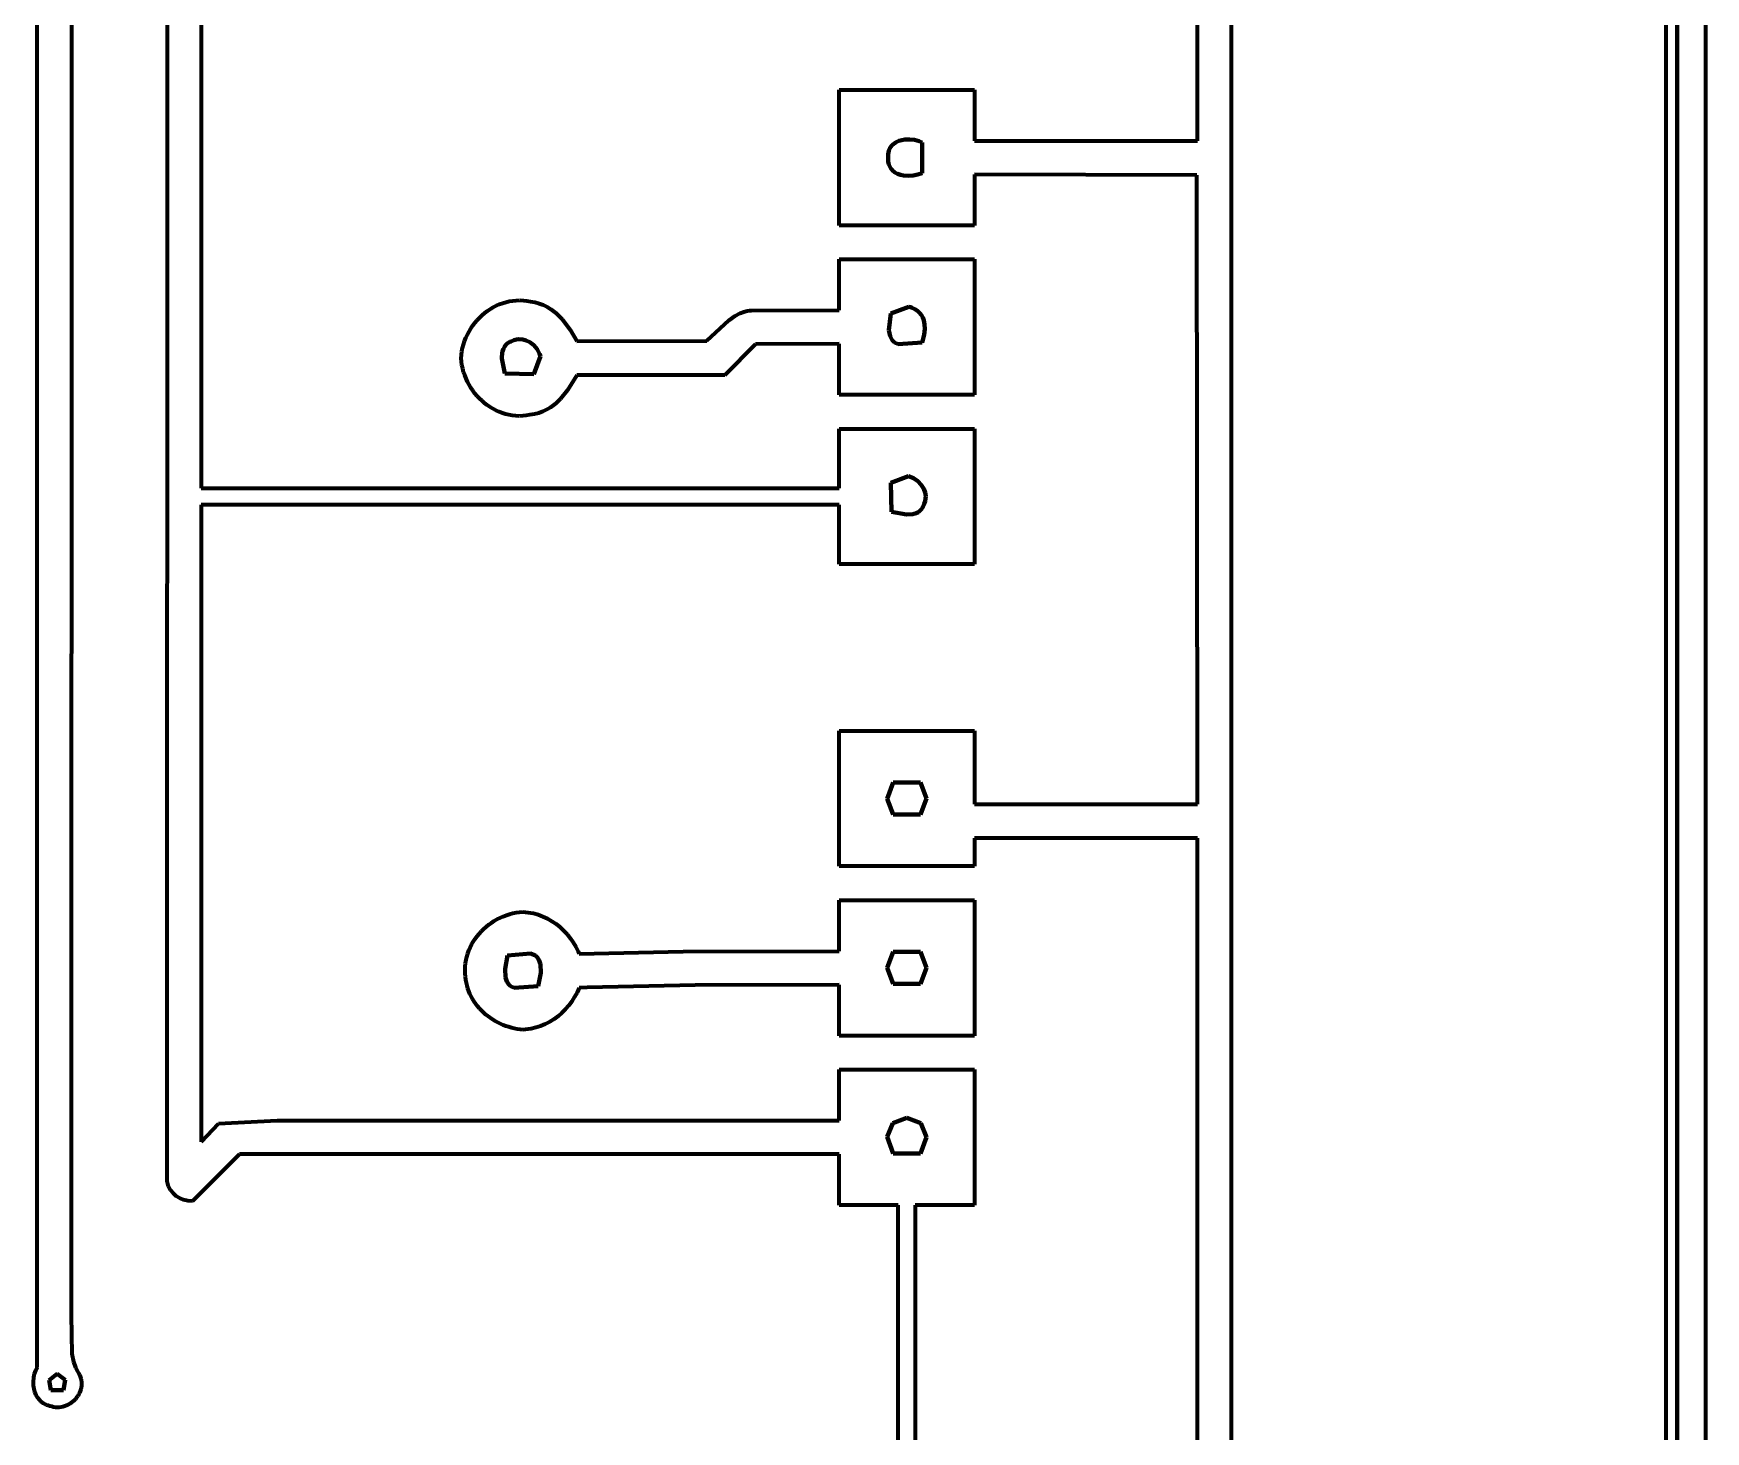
# Model space of a CAD drawing. Header units: millimetres. Extents: x 0 to 15.4, y 0 to 12.6.
# Drawn here: x 11.33 to 15.444, y 2.478 to 5.917 of the extents above; entities that cross this region are included whole.
import ezdxf

# ---------------------------------------------------------------- set-up
doc = ezdxf.new("R2010")
doc.units = ezdxf.units.MM
doc.layers.add('color#000000ff', color=7, linetype='CONTINUOUS', lineweight=100)
doc.layers.add('color#ffffffff', color=7, linetype='CONTINUOUS', lineweight=100)

msp = doc.modelspace()

# ---------------------------------------------------------------- linework, layer by layer
at = {"layer": 'color#000000ff'}
for p, q in [((15.375, 12.5902), (15.375, 0.0209)), ((15.3473, 0.0486), (15.3472, 12.5625)), ((11.4239, 11.8749), (11.4235, 2.7638)), ((11.3396, 2.6355), (11.3403, 11.8473)), ((14.2778, 11.7762), (14.2773, 0.4979)), ((11.6597, 3.1089), (11.66, 10.7789)), ((14.1944, 5.6528), (14.1944, 7.0833)), ((11.7431, 5.9584), (11.743, 4.7986)), ((13.3125, 5.4444), (13.3125, 5.7778)), ((13.3125, 5.7778), (13.6458, 5.7778)), ((13.6458, 5.7778), (13.6458, 5.6527)), ((13.4396, 5.6375), (13.4377, 5.6345)), ((13.4418, 5.6404), (13.4396, 5.6375)), ((13.4442, 5.6429), (13.4418, 5.6404)), ((13.4469, 5.6452), (13.4442, 5.6429)), ((13.4529, 5.6492), (13.4469, 5.6452)), ((13.4596, 5.6522), (13.4529, 5.6492)), ((13.4669, 5.6543), (13.4596, 5.6522)), ((13.4746, 5.6556), (13.4669, 5.6543)), ((13.4865, 5.656), (13.4746, 5.6556)), ((13.4984, 5.6546), (13.4865, 5.656)), ((13.5098, 5.6516), (13.4984, 5.6546)), ((13.5168, 5.6487), (13.5098, 5.6516)), ((13.5166, 5.5734), (13.5168, 5.6487)), ((13.6458, 5.6527), (14.1944, 5.6528)), ((13.4333, 5.6198), (13.4331, 5.6154)), ((13.4331, 5.6154), (13.4334, 5.6108)), ((13.4334, 5.6108), (13.4332, 5.6063)), ((13.4332, 5.6063), (13.4334, 5.602)), ((13.4339, 5.6238), (13.4333, 5.6198)), ((13.4334, 5.602), (13.434, 5.5979)), ((13.4349, 5.6276), (13.4339, 5.6238)), ((13.434, 5.5979), (13.435, 5.5942)), ((13.4361, 5.6312), (13.4349, 5.6276)), ((13.4377, 5.6345), (13.4361, 5.6312)), ((13.435, 5.5942), (13.4363, 5.5907)), ((13.4363, 5.5907), (13.4379, 5.5874)), ((13.4379, 5.5874), (13.4398, 5.5844)), ((13.4398, 5.5844), (13.442, 5.5817)), ((13.442, 5.5817), (13.4444, 5.5791)), ((13.4444, 5.5791), (13.4471, 5.5768)), ((13.4471, 5.5768), (13.45, 5.5748)), ((13.45, 5.5748), (13.4564, 5.5714)), ((13.4564, 5.5714), (13.4634, 5.5688)), ((13.4634, 5.5688), (13.4709, 5.5671)), ((13.4709, 5.5671), (13.4826, 5.5661)), ((13.4826, 5.5661), (13.4945, 5.5669)), ((13.4945, 5.5669), (13.506, 5.5694)), ((13.506, 5.5694), (13.5166, 5.5734)), ((14.193, 5.568), (13.6458, 5.5695)), ((13.6458, 5.5695), (13.6458, 5.4444)), ((14.1945, 4.0208), (14.193, 5.568)), ((13.6458, 5.4444), (13.3125, 5.4444)), ((13.3125, 5.3611), (13.6458, 5.3611)), ((13.3125, 5.236), (13.3125, 5.3611)), ((13.6458, 5.3611), (13.6458, 5.0278)), ((12.4342, 5.2235), (12.4407, 5.2291)), ((12.4407, 5.2291), (12.4475, 5.2342)), ((12.4475, 5.2342), (12.4545, 5.239)), ((12.4545, 5.239), (12.4618, 5.2433)), ((12.4618, 5.2433), (12.4694, 5.2472)), ((12.4694, 5.2472), (12.4771, 5.2507)), ((12.4771, 5.2507), (12.485, 5.2536)), ((12.485, 5.2536), (12.4932, 5.2561)), ((12.4932, 5.2561), (12.5014, 5.258)), ((12.5014, 5.258), (12.5098, 5.2594)), ((12.5098, 5.2594), (12.5184, 5.2602)), ((12.5184, 5.2602), (12.527, 5.2605)), ((12.527, 5.2605), (12.5357, 5.2601)), ((12.5357, 5.2601), (12.5445, 5.2592)), ((12.5445, 5.2592), (12.5533, 5.2575)), ((12.5533, 5.2575), (12.5643, 5.2557)), ((12.5643, 5.2557), (12.5748, 5.2528)), ((12.5748, 5.2528), (12.5848, 5.2489)), ((12.5848, 5.2489), (12.5943, 5.2442)), ((12.5943, 5.2442), (12.6034, 5.2386)), ((12.6034, 5.2386), (12.6161, 5.2288)), ((12.6161, 5.2288), (12.6314, 5.2137)), ((13.0571, 5.2225), (13.0692, 5.2289)), ((13.0692, 5.2289), (13.0778, 5.2321)), ((13.0778, 5.2321), (13.087, 5.2343)), ((13.087, 5.2343), (13.0918, 5.235)), ((13.0918, 5.235), (13.0968, 5.2354)), ((13.0968, 5.2354), (13.3125, 5.236)), ((13.4402, 5.2279), (13.4347, 5.1865)), ((13.4839, 5.2445), (13.4402, 5.2279)), ((13.4881, 5.2433), (13.4839, 5.2445)), ((13.4921, 5.2419), (13.4881, 5.2433)), ((13.4959, 5.2403), (13.4921, 5.2419)), ((13.4993, 5.2385), (13.4959, 5.2403)), ((13.5055, 5.2342), (13.4993, 5.2385)), ((13.5107, 5.2293), (13.5055, 5.2342)), ((13.515, 5.2238), (13.5107, 5.2293)), ((12.4021, 5.1835), (12.4065, 5.1909)), ((12.4065, 5.1909), (12.4113, 5.198)), ((12.4113, 5.198), (12.4165, 5.2048)), ((12.4165, 5.2048), (12.4221, 5.2114)), ((12.4221, 5.2114), (12.428, 5.2176)), ((12.428, 5.2176), (12.4342, 5.2235)), ((12.6314, 5.2137), (12.6512, 5.1877)), ((12.6512, 5.1877), (12.6674, 5.1597)), ((12.9872, 5.161), (13.0422, 5.2117)), ((13.0422, 5.2117), (13.0571, 5.2225)), ((13.4347, 5.1865), (13.4379, 5.1717)), ((13.5183, 5.2178), (13.515, 5.2238)), ((13.5208, 5.2114), (13.5183, 5.2178)), ((13.5231, 5.201), (13.5208, 5.2114)), ((13.522, 5.1752), (13.5236, 5.1901)), ((13.5236, 5.1901), (13.5231, 5.201)), ((12.3846, 5.1349), (12.3863, 5.1434)), ((12.3863, 5.1434), (12.3885, 5.1518)), ((12.3885, 5.1518), (12.3912, 5.16)), ((12.3912, 5.16), (12.3944, 5.168)), ((12.3944, 5.168), (12.398, 5.1759)), ((12.398, 5.1759), (12.4021, 5.1835)), ((12.4892, 5.1461), (12.4865, 5.141)), ((12.4927, 5.1507), (12.4892, 5.1461)), ((12.4971, 5.1547), (12.4927, 5.1507)), ((12.4998, 5.1564), (12.4971, 5.1547)), ((12.5027, 5.158), (12.4998, 5.1564)), ((12.5058, 5.1593), (12.5027, 5.158)), ((12.5122, 5.1621), (12.5058, 5.1593)), ((12.5186, 5.1638), (12.5122, 5.1621)), ((12.5249, 5.1646), (12.5186, 5.1638)), ((12.5342, 5.164), (12.5249, 5.1646)), ((12.543, 5.1617), (12.5342, 5.164)), ((12.5513, 5.1576), (12.543, 5.1617)), ((12.5612, 5.15), (12.5513, 5.1576)), ((12.5694, 5.1402), (12.5612, 5.15)), ((12.6674, 5.1597), (12.9872, 5.161)), ((13.1072, 5.1528), (13.0314, 5.0765)), ((13.3125, 5.1529), (13.1072, 5.1528)), ((13.3125, 5.0278), (13.3125, 5.1529)), ((13.4379, 5.1717), (13.4429, 5.1626)), ((13.4429, 5.1626), (13.4486, 5.1564)), ((13.4486, 5.1564), (13.4578, 5.1525)), ((13.4578, 5.1525), (13.5166, 5.1568)), ((13.5166, 5.1568), (13.522, 5.1752)), ((12.3826, 5.1176), (12.3833, 5.1263)), ((12.3834, 5.109), (12.3826, 5.1176)), ((12.3833, 5.1263), (12.3846, 5.1349)), ((12.3847, 5.1006), (12.3834, 5.109)), ((12.484, 5.1325), (12.4831, 5.1169)), ((12.4831, 5.1169), (12.4901, 5.0805)), ((12.4865, 5.141), (12.484, 5.1325)), ((12.5612, 5.079), (12.5778, 5.1226)), ((12.5756, 5.1288), (12.5694, 5.1402)), ((12.5778, 5.1226), (12.5756, 5.1288)), ((12.3865, 5.0922), (12.3847, 5.1006)), ((12.3888, 5.0839), (12.3865, 5.0922)), ((12.3915, 5.0758), (12.3888, 5.0839)), ((12.3947, 5.0679), (12.3915, 5.0758)), ((12.3983, 5.0601), (12.3947, 5.0679)), ((12.4901, 5.0805), (12.5612, 5.079)), ((12.6674, 5.0764), (12.6447, 5.0391)), ((13.0314, 5.0765), (12.6674, 5.0764)), ((12.4023, 5.0526), (12.3983, 5.0601)), ((12.4067, 5.0453), (12.4023, 5.0526)), ((12.4115, 5.0382), (12.4067, 5.0453)), ((12.4166, 5.0314), (12.4115, 5.0382)), ((12.4221, 5.0249), (12.4166, 5.0314)), ((12.4279, 5.0187), (12.4221, 5.0249)), ((12.6447, 5.0391), (12.6272, 5.018)), ((13.6458, 5.0278), (13.3125, 5.0278)), ((12.434, 5.0128), (12.4279, 5.0187)), ((12.4404, 5.0073), (12.434, 5.0128)), ((12.4471, 5.0022), (12.4404, 5.0073)), ((12.4541, 4.9975), (12.4471, 5.0022)), ((12.4613, 4.9931), (12.4541, 4.9975)), ((12.4687, 4.9892), (12.4613, 4.9931)), ((12.4763, 4.9858), (12.4687, 4.9892)), ((12.4841, 4.9828), (12.4763, 4.9858)), ((12.4921, 4.9803), (12.4841, 4.9828)), ((12.5003, 4.9783), (12.4921, 4.9803)), ((12.5086, 4.9769), (12.5003, 4.9783)), ((12.5518, 4.9783), (12.543, 4.9768)), ((12.563, 4.9801), (12.5518, 4.9783)), ((12.5736, 4.9829), (12.563, 4.9801)), ((12.5837, 4.9867), (12.5736, 4.9829)), ((12.5934, 4.9915), (12.5837, 4.9867)), ((12.6025, 4.997), (12.5934, 4.9915)), ((12.6154, 5.0068), (12.6025, 4.997)), ((12.6272, 5.018), (12.6154, 5.0068)), ((12.5171, 4.976), (12.5086, 4.9769)), ((12.5256, 4.9757), (12.5171, 4.976)), ((12.5343, 4.9759), (12.5256, 4.9757)), ((12.543, 4.9768), (12.5343, 4.9759)), ((13.3125, 4.7986), (13.3125, 4.9445)), ((13.3125, 4.9445), (13.6458, 4.9444)), ((13.6458, 4.9444), (13.6458, 4.6111)), ((13.4837, 4.8278), (13.4401, 4.8113)), ((13.4956, 4.8229), (13.4837, 4.8278)), ((13.5061, 4.8158), (13.4956, 4.8229)), ((13.5148, 4.8068), (13.5061, 4.8158)), ((11.743, 4.7986), (13.3125, 4.7986)), ((13.4401, 4.8113), (13.4417, 4.74)), ((13.5213, 4.7964), (13.5148, 4.8068)), ((13.5243, 4.7879), (13.5213, 4.7964)), ((13.5256, 4.7789), (13.5243, 4.7879)), ((13.5243, 4.7663), (13.5254, 4.7726)), ((13.5254, 4.7726), (13.5256, 4.7789)), ((11.743, 4.757), (11.7429, 3.1905)), ((13.3125, 4.757), (11.743, 4.757)), ((13.3125, 4.611), (13.3125, 4.757)), ((13.4417, 4.74), (13.4784, 4.7332)), ((13.4784, 4.7332), (13.494, 4.7343)), ((13.494, 4.7343), (13.5025, 4.7369)), ((13.5025, 4.7369), (13.5077, 4.7396)), ((13.5077, 4.7396), (13.5123, 4.7433)), ((13.5123, 4.7433), (13.5163, 4.7478)), ((13.5163, 4.7478), (13.518, 4.7505)), ((13.518, 4.7505), (13.5195, 4.7535)), ((13.5195, 4.7535), (13.5209, 4.7567)), ((13.5209, 4.7567), (13.5223, 4.7599)), ((13.5223, 4.7599), (13.5243, 4.7663)), ((13.6458, 4.6111), (13.3125, 4.611)), ((13.3125, 3.8681), (13.3125, 4.2014)), ((13.3125, 4.2014), (13.6458, 4.2014)), ((13.6458, 4.2014), (13.6458, 4.0208)), ((13.4453, 4.074), (13.4311, 4.0342)), ((13.5127, 4.0741), (13.4453, 4.074)), ((13.5273, 4.0351), (13.5127, 4.0741)), ((13.4311, 4.0342), (13.4457, 3.9954)), ((13.513, 3.9955), (13.5273, 4.0351)), ((13.4457, 3.9954), (13.513, 3.9955)), ((13.6458, 4.0208), (14.1945, 4.0208)), ((14.1945, 3.9375), (13.6458, 3.9375)), ((13.6458, 3.9375), (13.6458, 3.8681)), ((14.1944, 0.5556), (14.1945, 3.9375)), ((13.6458, 3.8681), (13.3125, 3.8681)), ((12.4787, 3.7416), (12.4862, 3.745)), ((12.4862, 3.745), (12.4939, 3.7479)), ((12.4939, 3.7479), (12.5017, 3.7505)), ((12.5017, 3.7505), (12.5097, 3.7526)), ((12.5097, 3.7526), (12.5178, 3.7542)), ((12.5178, 3.7542), (12.526, 3.7554)), ((12.526, 3.7554), (12.5342, 3.7562)), ((12.5342, 3.7562), (12.5472, 3.7549)), ((12.5472, 3.7549), (12.5598, 3.7526)), ((12.5598, 3.7526), (12.5721, 3.7492)), ((12.5721, 3.7492), (12.5838, 3.7449)), ((12.5838, 3.7449), (12.5951, 3.7397)), ((13.3125, 3.7847), (13.6458, 3.7847)), ((13.3125, 3.6597), (13.3125, 3.7847)), ((13.6458, 3.7847), (13.6458, 3.4514)), ((12.427, 3.7023), (12.4325, 3.7083)), ((12.4325, 3.7083), (12.4383, 3.714)), ((12.4383, 3.714), (12.4444, 3.7194)), ((12.4444, 3.7194), (12.4508, 3.7246)), ((12.4508, 3.7246), (12.4574, 3.7293)), ((12.4574, 3.7293), (12.4643, 3.7338)), ((12.4643, 3.7338), (12.4714, 3.7379)), ((12.4714, 3.7379), (12.4787, 3.7416)), ((12.5951, 3.7397), (12.6059, 3.7336)), ((12.6059, 3.7336), (12.6161, 3.7266)), ((12.6161, 3.7266), (12.6258, 3.7189)), ((12.6258, 3.7189), (12.6349, 3.7104)), ((12.6349, 3.7104), (12.6434, 3.7013)), ((12.4017, 3.661), (12.4049, 3.6684)), ((12.4049, 3.6684), (12.4085, 3.6756)), ((12.4085, 3.6756), (12.4126, 3.6827)), ((12.4126, 3.6827), (12.417, 3.6894)), ((12.417, 3.6894), (12.4218, 3.696)), ((12.4218, 3.696), (12.427, 3.7023)), ((12.6434, 3.7013), (12.6513, 3.6915)), ((12.6513, 3.6915), (12.6585, 3.681)), ((12.6585, 3.681), (12.6649, 3.6701)), ((12.6649, 3.6701), (12.6707, 3.6586)), ((12.3925, 3.6132), (12.3927, 3.6215)), ((12.3927, 3.6215), (12.3935, 3.6297)), ((12.3935, 3.6297), (12.3948, 3.6377)), ((12.3948, 3.6377), (12.3967, 3.6457)), ((12.3967, 3.6457), (12.399, 3.6534)), ((12.399, 3.6534), (12.4017, 3.661)), ((12.4971, 3.6486), (12.4906, 3.6161)), ((12.5537, 3.6538), (12.4971, 3.6486)), ((12.5653, 3.649), (12.5537, 3.6538)), ((12.5695, 3.6447), (12.5653, 3.649)), ((12.5741, 3.6378), (12.5695, 3.6447)), ((12.5778, 3.6278), (12.5741, 3.6378)), ((12.5787, 3.6063), (12.5778, 3.6278)), ((12.6707, 3.6586), (12.6733, 3.6527)), ((12.6733, 3.6527), (12.9291, 3.6587)), ((12.9291, 3.6587), (13.3125, 3.6597)), ((13.4456, 3.6574), (13.4311, 3.6183)), ((13.5127, 3.6574), (13.4456, 3.6574)), ((13.5273, 3.6185), (13.5127, 3.6574)), ((12.3928, 3.6048), (12.3925, 3.6132)), ((12.3936, 3.5964), (12.3928, 3.6048)), ((12.3944, 3.589), (12.3936, 3.5964)), ((12.3957, 3.5818), (12.3944, 3.589)), ((12.3973, 3.5747), (12.3957, 3.5818)), ((12.4906, 3.6161), (12.4914, 3.5946)), ((12.4914, 3.5946), (12.4951, 3.5846)), ((12.4951, 3.5846), (12.4997, 3.5777)), ((12.5722, 3.5735), (12.5787, 3.6063)), ((13.4311, 3.6183), (13.4454, 3.5788)), ((13.513, 3.5788), (13.5273, 3.6185)), ((12.3993, 3.5678), (12.3973, 3.5747)), ((12.4017, 3.561), (12.3993, 3.5678)), ((12.4044, 3.5544), (12.4017, 3.561)), ((12.4075, 3.548), (12.4044, 3.5544)), ((12.4109, 3.5418), (12.4075, 3.548)), ((12.4146, 3.5357), (12.4109, 3.5418)), ((12.4997, 3.5777), (12.5039, 3.5733)), ((12.5039, 3.5733), (12.513, 3.5693)), ((12.513, 3.5693), (12.5722, 3.5735)), ((12.6618, 3.5467), (12.655, 3.536)), ((12.6679, 3.5578), (12.6618, 3.5467)), ((12.6733, 3.5695), (12.6679, 3.5578)), ((12.6929, 3.5697), (12.6733, 3.5695)), ((12.9582, 3.5759), (12.6929, 3.5697)), ((13.3125, 3.5764), (12.9582, 3.5759)), ((13.3125, 3.4514), (13.3125, 3.5764)), ((13.4454, 3.5788), (13.513, 3.5788)), ((12.4187, 3.5299), (12.4146, 3.5357)), ((12.423, 3.5243), (12.4187, 3.5299)), ((12.4276, 3.5188), (12.423, 3.5243)), ((12.4325, 3.5136), (12.4276, 3.5188)), ((12.4376, 3.5087), (12.4325, 3.5136)), ((12.4429, 3.5039), (12.4376, 3.5087)), ((12.4485, 3.4994), (12.4429, 3.5039)), ((12.4543, 3.4952), (12.4485, 3.4994)), ((12.6212, 3.4996), (12.6113, 3.4923)), ((12.6306, 3.5077), (12.6212, 3.4996)), ((12.6394, 3.5165), (12.6306, 3.5077)), ((12.6475, 3.5259), (12.6394, 3.5165)), ((12.655, 3.536), (12.6475, 3.5259)), ((12.4602, 3.4912), (12.4543, 3.4952)), ((12.4664, 3.4874), (12.4602, 3.4912)), ((12.4727, 3.4839), (12.4664, 3.4874)), ((12.4792, 3.4808), (12.4727, 3.4839)), ((12.4858, 3.4778), (12.4792, 3.4808)), ((12.4925, 3.4752), (12.4858, 3.4778)), ((12.4993, 3.4729), (12.4925, 3.4752)), ((12.5063, 3.4709), (12.4993, 3.4729)), ((12.5133, 3.4692), (12.5063, 3.4709)), ((12.5204, 3.4678), (12.5133, 3.4692)), ((12.5276, 3.4668), (12.5204, 3.4678)), ((12.5347, 3.466), (12.5276, 3.4668)), ((12.5413, 3.4666), (12.5347, 3.466)), ((12.554, 3.4685), (12.5413, 3.4666)), ((12.5664, 3.4714), (12.554, 3.4685)), ((12.5783, 3.4753), (12.5664, 3.4714)), ((12.5898, 3.4801), (12.5783, 3.4753)), ((12.6008, 3.4857), (12.5898, 3.4801)), ((12.6113, 3.4923), (12.6008, 3.4857)), ((13.6458, 3.4514), (13.3125, 3.4514)), ((13.3125, 3.243), (13.3125, 3.3681)), ((13.3125, 3.3681), (13.6458, 3.368)), ((13.6458, 3.368), (13.6458, 3.0347)), ((11.7429, 3.1905), (11.7857, 3.2354)), ((11.7857, 3.2354), (11.9299, 3.2431)), ((11.9299, 3.2431), (13.3125, 3.243)), ((13.4444, 3.2364), (13.4309, 3.2024)), ((13.4796, 3.2498), (13.4444, 3.2364)), ((13.514, 3.2362), (13.4796, 3.2498)), ((13.5274, 3.2022), (13.514, 3.2362)), ((13.4309, 3.2024), (13.4453, 3.1621)), ((13.5129, 3.1621), (13.5274, 3.2022)), ((11.8371, 3.1601), (11.7213, 3.0447)), ((13.3125, 3.1598), (11.8371, 3.1601)), ((13.3125, 3.0347), (13.3125, 3.1598)), ((13.4453, 3.1621), (13.5129, 3.1621)), ((11.6592, 3.1012), (11.6597, 3.1089)), ((11.6596, 3.094), (11.6592, 3.1012)), ((11.6609, 3.0871), (11.6596, 3.094)), ((11.663, 3.0806), (11.6609, 3.0871)), ((11.6677, 3.0716), (11.663, 3.0806)), ((11.6739, 3.0638), (11.6677, 3.0716)), ((11.6814, 3.0572), (11.6739, 3.0638)), ((11.6902, 3.0518), (11.6814, 3.0572)), ((11.6998, 3.0479), (11.6902, 3.0518)), ((11.7103, 3.0455), (11.6998, 3.0479)), ((11.7213, 3.0447), (11.7103, 3.0455)), ((13.4583, 3.0348), (13.3125, 3.0347)), ((13.4583, 2.3472), (13.4583, 3.0348)), ((13.6458, 3.0347), (13.5, 3.0348)), ((13.5, 3.0348), (13.5, 2.3472)), ((11.4235, 2.7638), (11.425, 2.6688)), ((11.336, 2.628), (11.3396, 2.6355)), ((11.425, 2.6688), (11.429, 2.6495)), ((11.429, 2.6495), (11.434, 2.6354)), ((11.434, 2.6354), (11.4385, 2.6262)), ((11.3303, 2.5994), (11.3315, 2.6119)), ((11.3307, 2.5911), (11.3303, 2.5994)), ((11.3315, 2.6119), (11.3333, 2.6201)), ((11.3333, 2.6201), (11.336, 2.628)), ((11.3887, 2.6198), (11.3693, 2.6043)), ((11.3693, 2.6043), (11.3735, 2.5799)), ((11.4081, 2.6053), (11.3887, 2.6198)), ((11.4047, 2.5799), (11.4081, 2.6053)), ((11.4385, 2.6262), (11.441, 2.6217)), ((11.441, 2.6217), (11.4435, 2.6174)), ((11.4435, 2.6174), (11.4455, 2.613)), ((11.4455, 2.613), (11.447, 2.6086)), ((11.447, 2.6086), (11.448, 2.6041)), ((11.448, 2.6041), (11.4486, 2.5996)), ((11.4487, 2.5951), (11.4485, 2.5906)), ((11.4486, 2.5996), (11.4487, 2.5951)), ((11.3319, 2.583), (11.3307, 2.5911)), ((11.3341, 2.5752), (11.3319, 2.583)), ((11.3371, 2.5677), (11.3341, 2.5752)), ((11.3411, 2.5609), (11.3371, 2.5677)), ((11.346, 2.5547), (11.3411, 2.5609)), ((11.3488, 2.5519), (11.346, 2.5547)), ((11.3519, 2.5493), (11.3488, 2.5519)), ((11.3735, 2.5799), (11.4047, 2.5799)), ((11.427, 2.5514), (11.4234, 2.5485)), ((11.4304, 2.5545), (11.427, 2.5514)), ((11.4336, 2.5579), (11.4304, 2.5545)), ((11.4365, 2.5614), (11.4336, 2.5579)), ((11.4392, 2.5652), (11.4365, 2.5614)), ((11.4415, 2.5691), (11.4392, 2.5652)), ((11.4436, 2.5732), (11.4415, 2.5691)), ((11.4453, 2.5774), (11.4436, 2.5732)), ((11.4468, 2.5817), (11.4453, 2.5774)), ((11.4478, 2.5861), (11.4468, 2.5817)), ((11.4485, 2.5906), (11.4478, 2.5861)), ((11.3552, 2.547), (11.3519, 2.5493)), ((11.3587, 2.5449), (11.3552, 2.547)), ((11.3624, 2.5431), (11.3587, 2.5449)), ((11.3665, 2.5416), (11.3624, 2.5431)), ((11.3707, 2.5403), (11.3665, 2.5416)), ((11.3752, 2.5394), (11.3707, 2.5403)), ((11.3799, 2.5381), (11.3752, 2.5394)), ((11.3846, 2.5373), (11.3799, 2.5381)), ((11.3893, 2.537), (11.3846, 2.5373)), ((11.3939, 2.5371), (11.3893, 2.537)), ((11.3984, 2.5377), (11.3939, 2.5371)), ((11.4029, 2.5386), (11.3984, 2.5377)), ((11.4073, 2.5399), (11.4029, 2.5386)), ((11.4116, 2.5416), (11.4073, 2.5399)), ((11.4157, 2.5436), (11.4116, 2.5416)), ((11.4197, 2.5459), (11.4157, 2.5436)), ((11.4234, 2.5485), (11.4197, 2.5459))]:
    msp.add_line(p, q, dxfattribs=at)
at = {"layer": 'color#ffffffff'}
for p, q in [((15.375, 0.0209), (15.375, 12.5902)), ((15.4444, 12.6111), (15.4444, 0)), ((13.4377, 5.6345), (13.4396, 5.6375)), ((13.4396, 5.6375), (13.4418, 5.6404)), ((13.4418, 5.6404), (13.4442, 5.6429)), ((13.4442, 5.6429), (13.4469, 5.6452)), ((13.4469, 5.6452), (13.4529, 5.6492)), ((13.4529, 5.6492), (13.4596, 5.6522)), ((13.4596, 5.6522), (13.4669, 5.6543)), ((13.4669, 5.6543), (13.4746, 5.6556)), ((13.4746, 5.6556), (13.4865, 5.656)), ((13.4865, 5.656), (13.4984, 5.6546)), ((13.4984, 5.6546), (13.5098, 5.6516)), ((13.5098, 5.6516), (13.5168, 5.6487)), ((13.5168, 5.6487), (13.5166, 5.5734)), ((13.4331, 5.6154), (13.4333, 5.6198)), ((13.4334, 5.6108), (13.4331, 5.6154)), ((13.4332, 5.6063), (13.4334, 5.6108)), ((13.4334, 5.602), (13.4332, 5.6063)), ((13.4333, 5.6198), (13.4339, 5.6238)), ((13.434, 5.5979), (13.4334, 5.602)), ((13.4339, 5.6238), (13.4349, 5.6276)), ((13.435, 5.5942), (13.434, 5.5979)), ((13.4349, 5.6276), (13.4361, 5.6312)), ((13.4361, 5.6312), (13.4377, 5.6345)), ((13.4363, 5.5907), (13.435, 5.5942)), ((13.4379, 5.5874), (13.4363, 5.5907)), ((13.4398, 5.5844), (13.4379, 5.5874)), ((13.442, 5.5817), (13.4398, 5.5844)), ((13.4444, 5.5791), (13.442, 5.5817)), ((13.4471, 5.5768), (13.4444, 5.5791)), ((13.45, 5.5748), (13.4471, 5.5768)), ((13.4564, 5.5714), (13.45, 5.5748)), ((13.4634, 5.5688), (13.4564, 5.5714)), ((13.4709, 5.5671), (13.4634, 5.5688)), ((13.4826, 5.5661), (13.4709, 5.5671)), ((13.4945, 5.5669), (13.4826, 5.5661)), ((13.506, 5.5694), (13.4945, 5.5669)), ((13.5166, 5.5734), (13.506, 5.5694)), ((13.4347, 5.1865), (13.4402, 5.2279)), ((13.4402, 5.2279), (13.4839, 5.2445)), ((13.4839, 5.2445), (13.4881, 5.2433)), ((13.4881, 5.2433), (13.4921, 5.2419)), ((13.4921, 5.2419), (13.4959, 5.2403)), ((13.4959, 5.2403), (13.4993, 5.2385)), ((13.4993, 5.2385), (13.5055, 5.2342)), ((13.5055, 5.2342), (13.5107, 5.2293)), ((13.5107, 5.2293), (13.515, 5.2238)), ((13.4379, 5.1717), (13.4347, 5.1865)), ((13.515, 5.2238), (13.5183, 5.2178)), ((13.5183, 5.2178), (13.5208, 5.2114)), ((13.5208, 5.2114), (13.5231, 5.201)), ((13.5236, 5.1901), (13.522, 5.1752)), ((13.5231, 5.201), (13.5236, 5.1901)), ((12.4865, 5.141), (12.4892, 5.1461)), ((12.4892, 5.1461), (12.4927, 5.1507)), ((12.4927, 5.1507), (12.4971, 5.1547)), ((12.4971, 5.1547), (12.4998, 5.1564)), ((12.4998, 5.1564), (12.5027, 5.158)), ((12.5027, 5.158), (12.5058, 5.1593)), ((12.5058, 5.1593), (12.5122, 5.1621)), ((12.5122, 5.1621), (12.5186, 5.1638)), ((12.5186, 5.1638), (12.5249, 5.1646)), ((12.5249, 5.1646), (12.5342, 5.164)), ((12.5342, 5.164), (12.543, 5.1617)), ((12.543, 5.1617), (12.5513, 5.1576)), ((12.5513, 5.1576), (12.5612, 5.15)), ((12.5612, 5.15), (12.5694, 5.1402)), ((13.4429, 5.1626), (13.4379, 5.1717)), ((13.4486, 5.1564), (13.4429, 5.1626)), ((13.4578, 5.1525), (13.4486, 5.1564)), ((13.5166, 5.1568), (13.4578, 5.1525)), ((13.522, 5.1752), (13.5166, 5.1568)), ((12.4831, 5.1169), (12.484, 5.1325)), ((12.4901, 5.0805), (12.4831, 5.1169)), ((12.484, 5.1325), (12.4865, 5.141)), ((12.5778, 5.1226), (12.5612, 5.079)), ((12.5694, 5.1402), (12.5756, 5.1288)), ((12.5756, 5.1288), (12.5778, 5.1226)), ((12.5612, 5.079), (12.4901, 5.0805)), ((13.4401, 4.8113), (13.4837, 4.8278)), ((13.4837, 4.8278), (13.4956, 4.8229)), ((13.4956, 4.8229), (13.5061, 4.8158)), ((13.5061, 4.8158), (13.5148, 4.8068)), ((13.4417, 4.74), (13.4401, 4.8113)), ((13.5148, 4.8068), (13.5213, 4.7964)), ((13.5213, 4.7964), (13.5243, 4.7879)), ((13.5243, 4.7879), (13.5256, 4.7789)), ((13.5254, 4.7726), (13.5243, 4.7663)), ((13.5256, 4.7789), (13.5254, 4.7726)), ((13.4784, 4.7332), (13.4417, 4.74)), ((13.494, 4.7343), (13.4784, 4.7332)), ((13.5025, 4.7369), (13.494, 4.7343)), ((13.5077, 4.7396), (13.5025, 4.7369)), ((13.5123, 4.7433), (13.5077, 4.7396)), ((13.5163, 4.7478), (13.5123, 4.7433)), ((13.518, 4.7505), (13.5163, 4.7478)), ((13.5195, 4.7535), (13.518, 4.7505)), ((13.5209, 4.7567), (13.5195, 4.7535)), ((13.5223, 4.7599), (13.5209, 4.7567)), ((13.5243, 4.7663), (13.5223, 4.7599)), ((13.4311, 4.0342), (13.4453, 4.074)), ((13.4453, 4.074), (13.5127, 4.0741)), ((13.5127, 4.0741), (13.5273, 4.0351)), ((13.4457, 3.9954), (13.4311, 4.0342)), ((13.5273, 4.0351), (13.513, 3.9955)), ((13.513, 3.9955), (13.4457, 3.9954)), ((12.4906, 3.6161), (12.4971, 3.6486)), ((12.4971, 3.6486), (12.5537, 3.6538)), ((12.5537, 3.6538), (12.5653, 3.649)), ((12.5653, 3.649), (12.5695, 3.6447)), ((12.5695, 3.6447), (12.5741, 3.6378)), ((12.5741, 3.6378), (12.5778, 3.6278)), ((12.5778, 3.6278), (12.5787, 3.6063)), ((13.4311, 3.6183), (13.4456, 3.6574)), ((13.4456, 3.6574), (13.5127, 3.6574)), ((13.5127, 3.6574), (13.5273, 3.6185)), ((12.4914, 3.5946), (12.4906, 3.6161)), ((12.4951, 3.5846), (12.4914, 3.5946)), ((12.4997, 3.5777), (12.4951, 3.5846)), ((12.5787, 3.6063), (12.5722, 3.5735)), ((13.4454, 3.5788), (13.4311, 3.6183)), ((13.5273, 3.6185), (13.513, 3.5788)), ((12.5039, 3.5733), (12.4997, 3.5777)), ((12.513, 3.5693), (12.5039, 3.5733)), ((12.5722, 3.5735), (12.513, 3.5693)), ((13.513, 3.5788), (13.4454, 3.5788)), ((13.4309, 3.2024), (13.4444, 3.2364)), ((13.4444, 3.2364), (13.4796, 3.2498)), ((13.4796, 3.2498), (13.514, 3.2362)), ((13.514, 3.2362), (13.5274, 3.2022)), ((13.4453, 3.1621), (13.4309, 3.2024)), ((13.5274, 3.2022), (13.5129, 3.1621)), ((13.5129, 3.1621), (13.4453, 3.1621)), ((11.3693, 2.6043), (11.3887, 2.6198)), ((11.3735, 2.5799), (11.3693, 2.6043)), ((11.3887, 2.6198), (11.4081, 2.6053)), ((11.4081, 2.6053), (11.4047, 2.5799)), ((11.4047, 2.5799), (11.3735, 2.5799))]:
    msp.add_line(p, q, dxfattribs=at)

doc.saveas('drawing.dxf')
